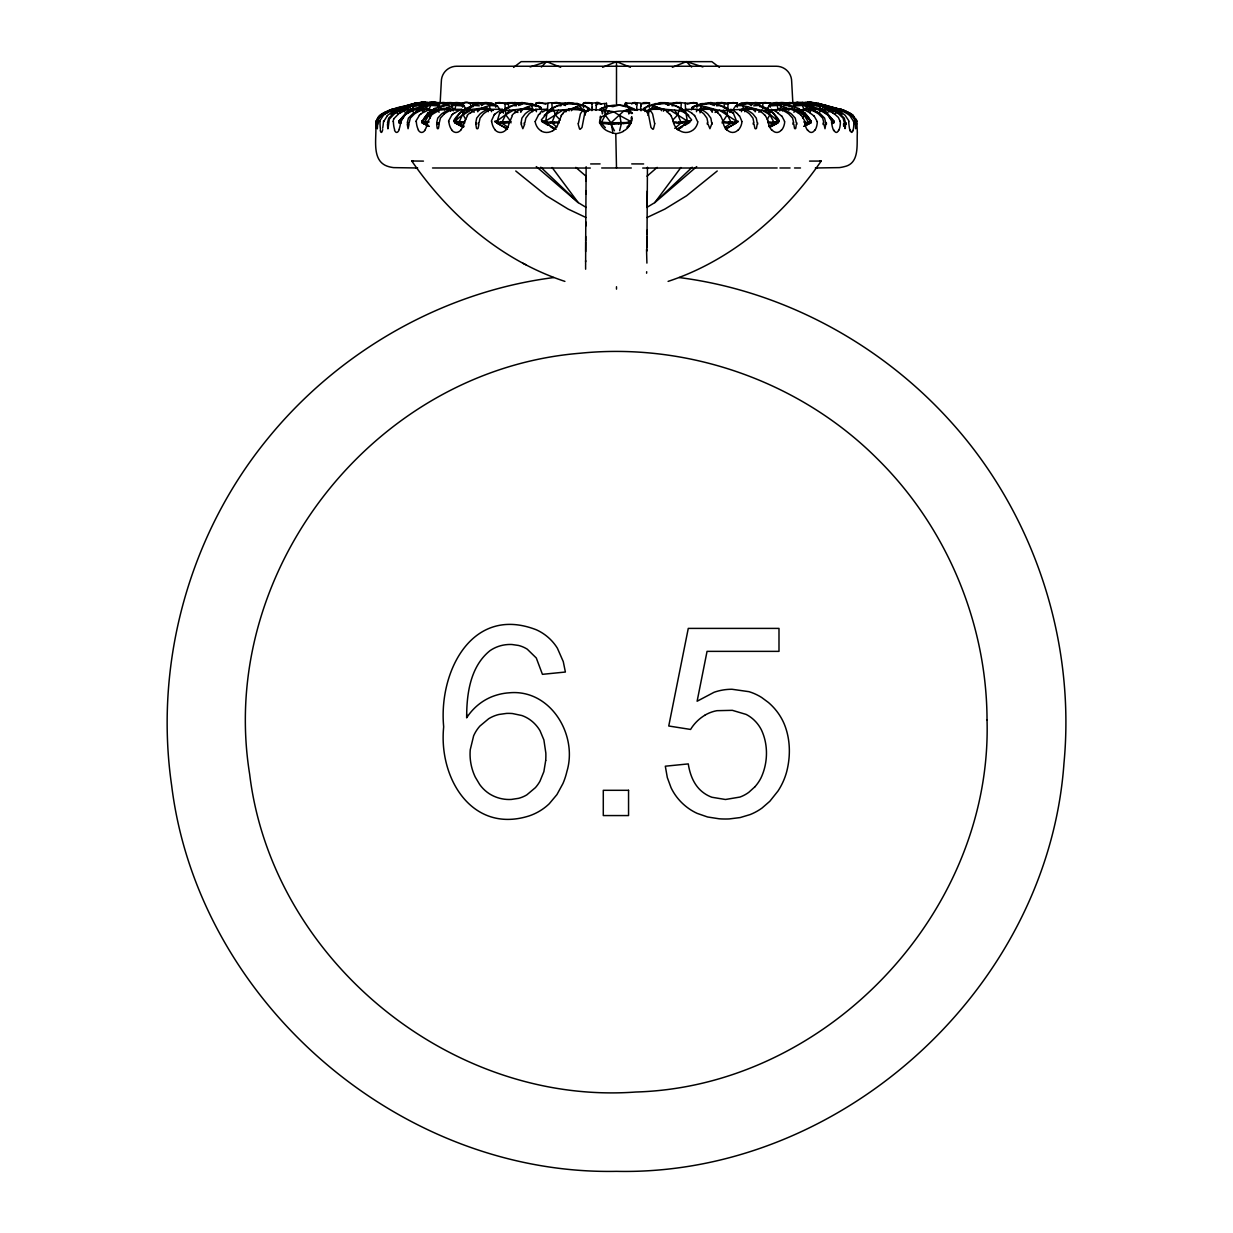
<?xml version="1.0" encoding="UTF-8"?>
<svg xmlns="http://www.w3.org/2000/svg" width="1233" height="1233" viewBox="0 0 1233 1233"><rect width="100%" height="100%" fill="white"/><g stroke="black" fill="none" stroke-linecap="round" stroke-linejoin="round"><path stroke-width="1.5" d="M585.69 241.899L585.644 261.766M585.66 251.594L585.721 236.443M585.598 264.155L585.629 260.61M646.94 250.977L646.986 242.362L646.971 246.662M696.845 107.302L696.737 103.063M770.224 107.24L770.132 103.079M585.767 226.101L585.999 190.622M585.69 240.789L585.798 221.925M647.294 191.084L647.017 234.563M646.986 241.267L647.048 230.278M646.955 246.739L647.017 236.921M825.786 124.163L825 128.725L823.968 124.179M475.784 122.868L476.693 118.121L480.022 114.006A34.37 25.662 89.9 0 1 482.411 112.203L483.521 111.479A76.508 57.103 89.9 0 1 487.544 109.321L488.237 111.71M521.081 122.838L521.929 118.121L524.996 114.006A35.156 23.889 -89.4 0 1 527.308 112.126L528.217 111.479A77.201 52.464 -89.3 0 1 531.916 109.321L532.533 111.71M586.045 180.927L586.153 166.732M585.968 194.043L586.076 177.845M647.186 206.466L647.448 167.21M646.909 263.107L646.539 249.467M737.242 107.225L737.18 103.079M640.929 106.346L640.944 105.067M387.455 124.132L387.809 128.648M604.848 103.618L604.725 107.872M604.848 103.464C593.15 105.437 594.691 99.796 601.334 103.973M654.615 123.439L652.627 114.006A35.803 11.945 89.3 0 0 651.471 112.141L651.055 111.571A79.004 26.371 89.4 0 0 649.159 109.321L663.616 109.305M857.367 132.285C856.473 143.644 860.172 163.45 844.281 166.655A34.432 34.432 0 0 1 839.334 167.611L815.676 167.981M592.071 107.194L591.963 103.171L595.847 102.771M629.277 111.818L629.246 112.958M724.326 106.762L724.048 103.048A63.16 47.162 -89.7 0 0 722.122 102.724L716.99 102.616L713.414 104.004M759.913 106.762L759.59 103.048A63.222 53.913 -89.9 0 0 757.401 102.724L749.402 103.079M436.667 122.868L437.73 118.121L441.506 114.006A34.324 29.284 -89.8 0 1 444.265 112.188L445.514 111.479A76.014 64.84 -89.8 0 1 450.091 109.321L450.739 111.309M789.182 106.762C787.193 100.289 798.753 102 794.622 108.011M796.318 124.194L795.794 128.155A1.68 0.879 88.9 0 1 794.468 128.186L793.805 124.194M583.625 107.687L583.363 103.757M377.19 124.132L377.252 128.617M629.308 109.999L644.936 109.321A78.665 26.309 89.5 0 1 646.77 111.463L646.955 111.741A37.56 12.561 89.5 0 1 648.404 113.975L650.993 127.477L652.796 129.295A1.603 1.341 89.1 0 0 653.475 128.91L654.569 124.579A31.688 29.808 81.7 0 0 654.754 123.454M407.26 122.853L408.416 118.121L412.5 114.006A33.907 31.349 -89.9 0 1 415.398 112.218M427.789 116.195L427.882 113.236C437.376 105.714 451.016 101.923 462.899 104.466L454.068 103.464L451.74 105.976M387.486 122.838L388.703 118.121L393.003 114.006A33.584 32.644 -89.7 0 1 395.978 112.265L397.535 111.479A75.275 73.194 -89.6 0 1 402.713 109.336L399.292 109.321A74.674 73.225 54.1 0 0 394.082 111.463L391.323 112.897A25.446 24.953 58.8 0 0 387.27 115.625M769.454 127.353L777.9 122.915L778.532 121.42M757.185 124.194L756.507 128.17A1.665 1.094 88.8 0 1 755.983 128.725M377.236 122.838L378.5 118.121L382.893 114.006A33.507 33.399 -89.1 0 1 385.944 112.265L387.763 111.587M377.622 124.132L377.36 128.617M711.672 124.148L709.931 128.694L708.019 124.132M814.72 110.246L811.992 108.242L804.348 109.598L802.19 105.437L793.358 105.961L797.566 103.464L811.992 108.242L824.461 110.215L834.248 121.944L833.046 121.928L824.461 110.215L800.803 103.464L794.067 104.127M417.324 167.981L393.666 167.626A34.432 34.432 0 0 1 388.719 166.655C371.888 162.001 376.188 141.363 375.88 127.677M375.865 128.124L375.911 126.968M649.406 106.547L649.067 102.986M375.911 127.215L375.973 125.828M375.957 126.136L376.034 124.579M377.668 122.838L378.947 118.121L383.34 114.006A33.445 33.322 89.1 0 1 386.376 112.28A33.43 33.306 -76.5 0 0 383.34 113.991M646.693 271.707L646.616 273.217M375.988 125.519L376.204 121.528A5.286 4.608 -65.5 0 1 376.25 120.849L379.579 115.702A19.096 19.05 27.2 0 1 381.829 114.006L392.156 109.321M376.05 124.256L376.204 121.528A5.302 4.547 -66.5 0 1 376.327 120.865M641.006 103.757L649.776 103.171M641.006 103.726L641.006 103.695A22.641 7.953 89.1 0 0 640.852 105.021M409.125 122.853L410.327 118.121L414.411 114.006A33.969 31.411 89.7 0 1 417.34 112.218L418.742 111.479A75.598 69.911 89.8 0 1 423.674 109.336L430.533 110.091M479.036 122.868L480.038 118.121L483.351 114.006A34.555 25.816 89.7 0 1 485.771 112.172L486.85 111.479A76.523 57.15 89.7 0 1 490.873 109.321L502.309 109.305L502.478 110.091M439.256 122.868L440.397 118.121L444.173 114.006M637.091 110.446A9.895 3.529 88.7 0 1 636.721 106.762C638.725 102.848 634.086 100.875 631.666 103.973M636.814 103.356L626.749 103.171L626.796 106.67M667.916 105.129L668.086 103.171L681.294 103.171L679.106 102.74A41.799 28.112 89.6 0 0 676.223 102.462L671.214 103.988M714.246 105.576L714.369 103.957M810.312 106.454L809.973 103.048A55.362 54.052 75.5 0 0 805.18 102.586L798.922 102.909M409.048 124.163L408.077 128.725L407.229 124.163M524.857 122.822L525.828 118.121L528.865 114.006A34.493 23.458 -89.6 0 1 531.038 112.218L532.101 111.479A77.325 52.587 -89.5 0 1 535.8 109.321L547.575 109.305L548.577 112.835M751.514 105.653L751.776 103.171L760.268 103.171M438.362 108.026L438.748 103.048A55.577 52.171 -86.7 0 1 443.248 102.478L450.646 103.295M439.179 124.194L438.501 128.155A1.68 0.879 -88.9 0 1 437.176 128.186L436.667 124.194M470.374 108.042C473.919 101.029 459.061 100.043 462.791 107.225M478.943 124.209L478.142 128.17A1.68 1.094 -88.8 0 1 476.477 128.186L475.799 124.209M781.152 105.622L780.736 103.048A55.624 50.63 -86.7 0 0 776.389 102.524L768.621 103.557M440.119 103.772L441.322 81.563A15.32 15.32 0 0 1 456.642 66.243L776.358 66.243A15.32 15.32 0 0 1 791.678 81.563L792.881 103.772M524.749 124.117L522.838 128.694L521.097 124.148M787.332 105.499L787.024 103.063A52.572 48.642 -89.8 0 0 781.614 102.478L775.881 103.079M855.764 128.509L855.81 124.148M807.168 105.499L807.523 103.171L810.744 103.171M805.981 105.499L805.565 103.048A60.34 58.645 -89.7 0 0 802.267 102.647L796.441 102.601M649.159 109.321L648.666 112.85A10.188 3.714 88.5 0 1 647.895 115.409M714.4 103.757L724.65 103.171M816.015 105.499L816.184 104.204M816.462 105.499L816.123 103.063A60.355 60.14 89.2 0 0 812.655 102.647L803.731 103.063L806.259 102.601A24.706 24.675 -71.9 0 1 811.699 102.555L815.028 102.786L813.919 102.832M736.286 105.668C751.02 99.688 770.44 106.485 778.855 119.909L778.223 121.389L765.2 110.215M817.433 105.576L817.664 103.957M624.931 104.759L625.578 102.601L626.657 103.048M405.472 106.839L405.148 109.598C410.312 104.451 418.264 102.247 425.354 104.219L418.943 103.464M681.279 103.356L681.032 106.778A9.787 6.889 89.4 0 0 681.572 110.554M697.2 103.171L685.178 103.171L685.795 111.664M802.067 104.836L802.329 103.171L806.336 103.171M727.871 109.305L727.979 103.171L737.642 103.171M814.35 104.82L814.474 104.004M676.27 122.19L673.896 121.928L673.773 122.807L691.004 120.664L676.825 129.326M676.177 122.853L678.443 123.069L678.582 122.19M678.443 123.069L682.62 123.069L682.758 122.19M682.62 123.069L684.623 122.19M684.515 122.853L686.319 121.928M677.919 129.126L687.629 122.899L685.98 113.22C675.823 101.568 656.233 100.335 643.534 108.504M688.97 122.283L689.108 121.404M770.656 103.171L762.934 103.171L762.626 108.042M576.952 104.481L577.121 103.48L585.043 105.976L589.466 108.504M600.348 116.195L600.132 120.695M505.129 109.305L505.037 103.279L495.342 103.171L495.743 107.225M816.184 104.204L816.369 103.171L814.751 102.94M814.504 103.757L816.369 103.171M817.695 103.757L815.028 102.786M467.8 110.215L454.777 121.389L454.145 119.909C462.56 106.485 481.98 99.688 496.714 105.668M814.581 103.402L813.826 103.048A55.839 55.408 -80.5 0 0 809.141 102.509L810.096 102.493L809.249 102.478A55.793 55.331 -65.2 0 1 813.826 103.079M722.014 122.915L727.331 114.715L727.439 108.242C716.465 103.51 703.026 100.721 692.206 107.333M738.197 121.173L734.067 122.206L724.572 121.928L724.403 122.807L730.553 123.439L738.074 121.836M728.688 123.069L728.857 122.19M732.356 123.069L732.525 122.19M735.284 122.807L735.454 121.928M725.482 129.126L736.378 122.915L736.671 121.389L733.358 113.22L727.439 108.242L728.117 109.598M737.365 122.298L737.534 121.42M816.801 103.325L817.803 103.248M631.774 116.596L630.803 122.992L627.643 127.554M770.317 122.206L768.375 121.928L768.174 122.822L778.223 121.389L773.553 113.22L766.957 108.242L766.202 109.598M770.178 122.868L771.95 123.084L772.151 122.206M768.822 126.275L775.187 122.206M774.987 123.084L776.374 122.206M776.235 122.868L777.391 121.928M769.685 127.199L777.9 122.915L778.223 121.389M778.501 122.298L778.331 119.724M778.794 121.851L779.009 120.664M707.912 122.838L706.956 118.121L703.951 114.006A34.509 23.211 89.6 0 0 701.793 112.218L700.76 111.479A77.263 51.986 89.6 0 0 697.107 109.305L685.332 109.305L684.361 112.804M510.061 121.019L512.342 115.732M716.388 111.556A73.872 50.199 -82.5 0 0 712.674 109.29L700.991 109.305L699.974 112.85M753.949 122.868L752.947 118.121L749.649 114.006A34.555 25.801 -89.7 0 0 747.229 112.172L746.15 111.479A76.523 57.15 -89.7 0 0 742.127 109.321L730.583 109.999M697.107 109.305L696.475 111.71M384.095 120.926L387.332 115.717M555.081 129.126L545.371 122.899L547.02 113.22C554.018 104.111 566.502 103.14 577.121 103.48L585.783 112.866L581.991 109.598L576.088 106.839C566.132 112.604 552.862 106.778 544.231 115.44M830.518 109.598L831.15 106.839M667.176 111.509A75.059 48.549 -73.2 0 0 663.955 109.352L663.971 109.305M810.574 120.68L810.035 122.206L805.257 122.884L810.713 122.93L809.649 121.435M806.706 123.084L806.921 122.206M809.018 123.084L809.233 122.206M810.435 122.822L810.929 121.188M803.978 126.336L810.713 122.93L811.067 121.404C803.685 107.009 785.005 101.753 770.101 104.466L778.932 103.464L781.26 105.976M712.674 109.305L711.934 111.879M464.81 120.911L467.477 115.702M730.522 110.261L729.89 112.48M619.613 130.698L621.278 124.132L619.875 115.594L613.356 111.648L604.586 110.446L601.596 111.247M760.237 111.448A75.614 60.787 -77.1 0 0 756.045 109.305L745.456 109.305L744.763 111.71M742.127 109.305L741.418 111.71M833.046 121.928L831.828 123.084L832.645 123.454L832.568 120.68M833.4 123.084L834.263 121.404L832.645 123.454M663.786 110.091L663.477 111.201M802.914 118.06L803.808 114.731L801.096 110.215L786.407 108.242L774.139 103.464L768.791 105.976L767.404 109.182M793.713 122.868L792.588 118.121L788.812 114.006A34.324 29.268 -89.9 0 0 786.068 112.188L784.82 111.479A60.201 51.339 -89.9 0 0 783.402 110.754L780.242 109.321L771.072 109.999M559.428 120.48L561.262 115.979M798.337 112.958L795.778 111.479A75.259 66.69 -74.5 0 0 791.124 109.321L782.909 109.305L782.4 110.908M780.242 109.321L779.749 110.908M770.979 110.323L770.193 112.557M802.483 109.999L809.341 109.321A75.598 69.957 -89.8 0 1 814.273 111.479L815.676 112.218A33.954 31.426 -89.8 0 1 818.604 113.991L822.673 118.121L823.891 122.853M826.403 114.052A29.438 27.773 -77.9 0 0 824.862 113.051L822.072 111.479A74.889 70.975 -68.2 0 0 817.063 109.336L811.252 109.321L810.389 111.71M809.341 109.321L808.632 111.309M844.343 122.838L843.095 118.121L838.81 114.006A33.599 32.675 -89.7 0 0 835.82 112.249L834.263 111.479A75.29 73.179 -89.7 0 0 829.1 109.336L824.877 109.321L824.26 111.093M829.1 109.321L828.53 110.908M832.707 111.849C835.82 108.365 828.977 108.088 829.377 111.71M845.268 128.463L845.53 124.132M802.39 110.307L801.697 112.157M755.752 110.307L755.212 111.818M839.288 110.508L839.719 109.321L837.608 109.999M839.75 110.508L841.214 109.321A74.458 73.918 0.9 0 1 846.532 111.463L849.876 113.189A28.467 28.328 -7.1 0 1 851.171 114.022A19.651 19.605 -71.5 0 1 852.989 115.332L856.719 120.849A5.286 4.608 65.5 0 1 856.827 121.528L857.32 131.839M839.719 109.321L839.704 109.367A75.151 74.889 -89.2 0 1 845.16 111.54L846.609 112.033M833.647 109.521L833.678 109.413A74.689 73.209 -53.1 0 1 838.902 111.479L841.785 112.974A29.546 28.945 -69.5 0 1 843.449 114.006A19.666 19.173 -84.6 0 1 845.206 115.378L848.905 120.926A5.24 4.069 71.6 0 1 848.951 121.528M840.12 109.475L840.151 109.367A75.151 74.874 89.3 0 1 845.453 111.479A75.151 74.905 89 0 0 840.166 109.336M841.153 109.521L841.183 109.413A74.458 73.872 2 0 1 846.516 111.494M438.933 104.127L432.197 103.464L408.539 110.215L398.737 121.404L401.172 123.084L399.138 122.884L399.862 121.851M377.483 120.341L377.899 119.2M547.267 111.664L547.914 103.325L535.785 103.171L536.139 106.531M837.5 110.307L836.883 111.818M835.681 113.236L836.853 110.215L838.563 110.215L842.154 113.606M840.875 110.276L840.243 111.787M507.518 129.126L496.622 122.915L499.642 113.22C510.123 103.202 527.94 100.12 540.794 107.333M504.883 109.598L505.561 108.242L505.669 114.715L502.17 121.913L502.447 123.439L508.304 127.538M828.021 112.095L826.942 113.898M392.88 113.236L394.437 110.215L410.558 105.437L414.041 105.653M767.203 119.724L769.808 114.731L768.359 110.215C756.954 111.926 746.844 103.819 735.623 105.976L732.972 109.829M463.546 127.353L455.1 122.915L454.777 121.389L459.447 113.22L466.043 108.242L466.798 109.598M393.836 118.722L398.475 114.006M817.063 105.961L818.62 103.464L843.449 110.215L846.27 112.48M388.041 128.617L389.304 119.2L394.175 114.006A33.584 32.675 89.7 0 1 397.165 112.265L398.721 111.479A75.29 73.225 89.8 0 1 403.885 109.336M823.382 106.839L821.579 109.598L818.311 105.437L812.347 103.464L807.646 104.219L814.057 103.464L832.599 108.242L838.563 110.215L840.12 113.236M399.954 121.928L408.539 110.215L421.008 108.242L435.434 103.464L439.642 105.961L430.81 105.437L428.683 109.598L421.008 108.242L418.28 110.246M635.843 104.081L637.107 102.801M429.022 126.336L422.287 122.93L422.426 120.68M571.341 110.723L573.114 108.242L587.155 111.001M820.007 160.675L821.178 161.061C783.849 215.297 731.215 260.579 668.101 281.386M429.223 121.944L421.933 121.404L427.882 113.236L434.987 108.242M423.967 118.568L427.882 113.236M558.41 110.199L555.097 114.715L552.214 121.897L552.446 123.423L556.807 127.122M680.909 167.503L654.8 202.597L646.816 207.452M378.5 118.121L379.24 117.135M377.683 117.767L378.022 117.32A16.692 16.615 -77.8 0 1 381.845 114.052A28.467 28.328 7.3 0 1 383.155 113.22L384.496 112.45M400.201 111.232L404.532 108.242L411.421 109.598L414.689 105.437L420.653 103.464L423.69 105.961L414.689 105.437L394.437 110.215L390.846 113.606M819.606 112.234L821.209 110.215L828.283 114.731L834.263 121.404M562.217 114.607L563.003 113.698M493.955 115.332L491.458 120.865A5.379 4.917 59.5 0 0 491.458 121.528M547.02 113.22L541.349 119.894L541.996 120.664L548.377 122.19L559.104 121.928L559.243 122.807L545.371 122.899L541.595 121.42M599.562 122.082L610.998 122.807L623.836 110.939L629.878 108.704L635.581 109.814C624.946 103.541 611.26 103.757 600.224 108.905M509.661 110.215L505.669 114.715L496.329 121.389L494.803 121.173M608.979 111.047L605.249 115.208L601.596 122.082L601.627 123.624L605.341 127.677M399.122 122.93L398.737 121.404L404.717 114.731L413.163 108.242M626.95 127.276L630.803 122.992L611.029 124.348L599.577 122.976M520.542 111.972L523.948 108.242L531.146 105.452L538.112 105.976L541.148 107.656M691.328 109.829L694.888 105.976C705.862 104.25 715.818 112.342 727.146 110.215L733.358 113.22M431.211 115.702L428.267 120.926A5.24 3.036 -75.9 0 0 428.113 121.543M754.92 786.777L748.785 792.341A36.019 36.019 0 0 1 739.97 797.057L725.466 799.493L711.903 797.258A32.983 32.983 0 0 1 702.086 791.648C693.778 784.851 689.848 774.232 688.276 763.905L665.311 766.202L667.315 777.561L671.06 787.733A53.281 53.281 0 0 0 679.922 800.803A55.947 55.947 0 0 0 683.745 804.563A53.635 53.635 0 0 0 697.169 813.379L707.572 816.986L719.163 818.789A84.245 84.245 0 0 0 729.242 818.928L740.139 817.571L750.126 814.581A55.362 55.362 0 0 0 761.994 808.077L769.824 801.28L777.992 791.031A67.445 67.445 0 0 0 786.5 772.397C790.754 756.461 790.492 738.937 784.08 723.617A56.857 56.857 0 0 0 776.62 711.056L774.74 708.775A62.59 62.59 0 0 0 768.452 702.517L761.609 697.446A52.248 52.248 0 0 0 749.017 691.682L731.97 689.262A54.761 54.761 0 0 0 714.123 692.252L697.123 701.223L707.048 651.363L778.994 651.363L778.994 628.398L688.276 628.398L668.748 726.006L690.572 729.443A41.891 41.891 0 0 1 704.659 715.356M541.395 67.044L546.573 61.65L560.645 67.276M672.771 120.048L677.903 114.715L678.936 110.215L680.878 108.242L685.394 111.91M807.091 106.839L804.332 109.598L800.864 110.4M451.694 115.332L448.612 120.942A5.194 5.055 32.5 0 0 448.612 121.528M404.486 115.702L401.341 120.911A5.256 3.684 -73.8 0 0 401.203 121.528M538.482 115.023L535.23 121.389M737.349 105.514L741.095 103.094L747.013 102.539A55.208 46.222 -87 0 1 751.082 103.125L751.776 103.171M692.237 167.195L654.8 202.597L696.722 166.609M547.606 111.91L552.122 108.242L554.064 110.215L555.097 114.715L560.229 120.048M404.748 107.518L406.998 105.437L414.38 103.464L419.883 104.219L414.38 103.464L415.937 105.961M419.42 115.332L416.06 120.911A5.256 5.148 -6.6 0 0 416.045 121.528M421.933 121.404L434.293 110.215M478.558 110.739L481.286 108.242L489.578 105.452L497.377 105.976L500.028 109.829M717.236 171.002L686.55 195.8L664.88 209.071L647.063 217.501M643.117 110.261L647.957 105.976L653.937 105.452C664.525 112.773 679.152 106.485 688.769 115.44M640.929 104.081L643.595 102.663L647.202 102.616M687.043 104.235L693.3 102.524A54.36 35.649 88.1 0 1 696.66 103.233M647.032 176.18L657.204 167.38M383.417 115.332L379.733 120.896A5.271 4.886 -57.7 0 0 379.702 121.528M674.744 128.355L680.554 123.423L680.786 121.897L677.903 114.715L674.59 110.199M515.194 112.727L515.409 112.557A41.598 28.143 82.9 0 1 515.949 112.141L516.658 111.617M793.852 112.218L796.302 110.215L803.808 114.731L811.098 121.42M467.939 108.674L470.189 106.839M386.73 112.48C393.419 107.949 402.544 105.961 410.574 105.653M391.061 113.606L395.284 110.215M444.096 110.246L446.593 108.242L458.861 103.464L464.209 105.976L465.596 109.182M599.87 110.23L602.644 108.011L604.586 110.446L605.249 115.208L610.998 122.807L612.739 131.669M554.095 129.85L553.925 129.974A15.644 12.607 -86.1 0 1 552.769 130.744M539.653 114.006L540.532 113.328M381.475 115.378L382.415 114.638M389.705 110.215L386.808 112.48L389.628 110.215L414.55 103.464M513.591 67.399L521.143 61.65L711.857 61.65L719.409 67.399M455.393 119.277L456.302 118.599M781.814 106.839L778.131 109.598L774.663 110.4M703.781 104.158L710.732 102.555M470.482 112.989L472.794 111.479A75.583 60.679 77.2 0 1 476.971 109.336L487.544 109.305M725.651 104.188L733.296 102.539M724.696 127.538L730.553 123.439L730.83 121.913L727.331 114.715L723.339 110.215M833.878 122.93L833.138 121.851M685.147 123.5L688.23 121.343M390.953 113.837L396.147 110.215L397.319 113.236M482.211 105.144L484.661 103.48L493.616 104.466L487.806 103.48M656.588 104.158L660.225 102.647L665.173 102.678A62.451 46.145 -80.1 0 1 667.485 103.063L668.086 103.171M398.737 121.404L400.432 120.68M545.125 121.389L562.757 110.215L566.163 111.71M393.712 110.246L396.702 108.242L401.033 109.259M418.311 108.566L422.981 105.437L427.913 105.761M397.38 110.246L400.401 108.242L403.545 109.151M454.792 112.943L457.258 111.479A75.429 60.263 -76.9 0 1 461.759 109.367L452.742 109.305L449.613 110.739A60.355 51.493 89.9 0 0 448.18 111.479L446.916 112.188A34.308 29.284 89.9 0 0 444.173 113.991M506.316 108.674L509.152 106.839M404.717 114.731L411.791 110.215L413.394 112.234M757.232 104.204L758.927 103.31M542.412 112.08L543.399 111.479M758.788 112.218L762.04 110.215L769.808 114.731L773.831 121.913L773.492 123.439L771.95 123.084M716.758 104.004L721.305 102.509L727.979 103.171M747.568 106.839L739.615 110.4M677.487 129.773L682.126 126.984M685.224 125.134L689.864 122.344M440.011 107.934L444.173 105.452L449.845 105.838M408.154 112.989L410.943 111.479A74.905 70.928 69.1 0 1 415.937 109.336L421.748 109.321L422.611 111.71M725.821 128.849L729.011 126.984M400.093 112.989L403.006 111.479A74.766 70.62 -68.9 0 1 408.138 109.367M386.885 113.004L389.89 111.479A74.596 73.009 -54.1 0 1 395.161 109.352L393.281 109.321A75.151 74.843 -76.6 0 0 387.994 111.479L387.316 111.587M787.425 104.204L796.919 102.539A55.562 53.558 -78.4 0 1 800.988 102.971M469.819 107.934L474.335 105.452L479.313 105.838M691.852 107.656L694.888 105.976M726.345 128.417L736.378 122.915M804.687 125.196L807.892 123.439L808.262 121.928L803.808 114.731L798.707 110.215M555.097 106.839L550.072 109.598L558.087 105.452L561.015 105.807M750.096 104.004L755.259 102.509L762.934 103.171M799.292 104.188L809.264 102.478M415.398 112.218L416.831 111.479A75.567 69.865 -89.9 0 1 421.748 109.336M506.47 108.766L512.758 105.452L516.473 105.807M705.461 106.839L696.398 110.538M384.588 112.403L386.484 111.479A74.458 73.918 -0.7 0 1 391.77 109.321L393.712 110.508L393.389 109.614M519.972 105.144L523.239 103.48L530.313 104.281L527.03 103.48M715.078 112.465L719.533 110.215L736.671 121.389M386.376 112.265L387.532 111.694M386.176 112.141L385.944 112.249A33.522 33.383 -75.1 0 0 382.893 113.991M804.07 126.228L810.713 122.93M600.625 117.489C610.181 111.802 621.802 108.504 632.452 113.359L626.857 109.814M676.023 103.372L679.953 102.478L685.178 103.171M499.642 113.22L505.854 110.215C516.257 110.723 526.429 106.315 536.602 110.538M781.09 103.849L789.752 102.539M547.575 109.305L544.339 110.955A59.847 39.502 -70.1 0 0 543.399 111.402M576.088 106.839L579.063 105.452L585.043 105.976L589.883 110.261M656.912 106.839L645.845 111.001M454.468 121.42L455.1 122.915L463.315 127.199M666.837 111.71L670.243 110.215L687.875 121.389M563.974 105.36L568.444 103.48L575.256 104.281M602.598 67.276L616.5 61.65L630.402 67.276M637.153 102.771L640.975 103.14M672.355 67.276L686.427 61.65L702.887 66.936M735.623 105.976L742.035 103.48L743.422 105.452L742.99 109.598L751.714 108.242L754.442 110.739M423.351 121.435L422.287 122.93L428.313 125.196M600.209 108.905L605.665 106.901M697.662 105.684L702.163 103.48L700.128 109.598L709.052 108.242L712.458 111.972M454.669 119.724L454.499 122.298M530.113 66.936L546.573 61.65M427.574 122.206L425.108 123.439L424.738 121.928L431.904 110.215L446.593 108.242L458.337 110.4M610.998 122.807L626.194 122.56L630.757 121.466L619.875 115.594M829.455 109.151L832.599 108.242L835.62 110.246M583.348 103.711L584.473 102.878M777.823 103.079L789.582 103.171M657.436 104.158L660.225 103.48M496.329 121.389L498.933 122.206L510.693 121.389L510.986 122.915M831.967 109.259L836.298 108.242L839.303 110.246M454.777 121.389L464.625 121.928L464.826 122.822L455.1 122.915M547.899 103.248L548.438 103.048A63.191 42.939 -89.3 0 1 550.211 102.724L556.854 103.218M551.505 110.554A9.787 6.966 -89.3 0 0 552.122 106.778L551.845 103.156L553.848 102.755A42.862 29.145 -89.5 0 1 556.9 102.462L561.986 103.973M508.674 106.762L508.381 103.356L519.031 103.048M760.16 102.909L765.755 102.539M804.163 103.063L807.954 102.509L806.69 102.601M505.037 103.218L505.622 103.048A63.284 47.239 89.9 0 1 507.534 102.724L512.635 102.616L516.242 104.004M508.381 103.325L515.07 102.509L519.586 104.004M551.798 103.325L565.747 103.048A59.585 44.619 76.6 0 1 568.829 102.693M705.97 103.48L702.594 104.142L709.761 103.48L713.028 105.144M821.579 109.598L828.468 108.242L836.853 110.215L842.047 113.837M802.683 102.909L805.534 102.524M508.428 121.928L508.597 122.807L502.447 123.439L494.926 121.836M473.102 106.762L472.763 103.356L481.903 103.048A55.177 46.237 82.8 0 1 485.987 102.539L491.905 103.094L495.666 105.514M470.081 103.248L470.744 103.048A63.191 53.913 -89.8 0 1 472.963 102.724L478.836 102.616L482.92 104.004M472.763 103.325L483.598 103.079M462.375 103.248L464.409 103.557M445.668 105.499L445.36 103.356L452.28 103.048A55.577 50.645 82 0 1 456.642 102.539L463.161 103.079M745.194 103.48L739.384 104.466L748.339 103.48L750.789 105.144M437.992 103.171L444.157 103.048A60.201 55.67 -89.9 0 1 447.317 102.632L455.177 103.079M445.36 103.325L446.069 103.048A56.949 52.665 89.7 0 1 450.122 102.555L457.104 103.079M412.993 160.675L411.637 160.999L423.443 161.107M427.019 105.499L426.71 103.356L431.442 103.048A55.562 53.558 78.3 0 1 436.081 102.555L445.545 104.188M422.688 106.454L423.042 103.048A55.408 54.237 -84.3 0 1 427.805 102.478L434.093 102.909M422.272 103.248L427.481 102.878A44.141 42.893 -83.7 0 1 433.492 102.462L437.222 102.909M426.695 103.325L428.668 102.878A44.111 42.893 83.7 0 1 434.694 102.462L439.025 103.063M415.305 103.757L417.972 102.786M416.23 103.171L418.264 102.94A44.111 43.895 -60.9 0 1 424.399 102.493L425.678 102.555M415.213 103.325L417.386 102.986M416.538 105.499L416.184 103.171L419.174 103.048A55.839 55.408 80.5 0 1 423.859 102.509L431.057 103.079M770.101 104.466L776.528 103.464M585.721 102.647L589.497 102.647L592.256 104.034M417.216 103.079L418.681 102.878A43.109 42.939 -76.7 0 1 425.462 102.462L426.048 102.478M553.879 277.533C442 291.82 337.472 352.206 266.806 439.78C189.065 535.353 153.971 663.508 171.634 785.421C198.066 1000.996 399.369 1175.619 616.5 1171.35C841.707 1176.19 1048.22 987.741 1063.987 763.042C1075.654 639.696 1033.516 512.758 950.211 421.054C880.285 343.668 782.816 290.772 679.106 277.533M799.184 103.464L794.037 104.219L800.803 103.464M807.862 104.219L814.057 103.464M813.117 104.219L818.542 103.464M671.985 105.807L674.913 105.452L682.928 109.598L677.903 106.839M657.744 104.281L664.556 103.48L669.026 105.36M417.972 102.786L421.301 102.509A24.691 24.66 72 0 1 426.803 102.771L431.072 103.695M821.178 161.061L809.557 161.107M716.527 105.807L720.242 105.452L726.53 108.766M568.814 102.586L576.813 104.127M801.003 102.586L803.13 102.478M753.687 105.838L758.665 105.452L763.181 107.934M783.155 105.838L788.827 105.452L792.989 107.934M805.087 105.761L810.035 105.437L814.689 108.566M768.791 105.976L777.222 105.452L778.115 109.598L786.407 108.242L788.904 110.246M818.959 105.653L822.442 105.437L827.852 109.598L827.528 106.839M822.426 105.653L826.002 105.437L828.252 107.518M427.897 102.524L427.974 102.524A55.362 54.052 -75.5 0 0 423.643 103.048M797.689 102.509L807.523 103.171M843.295 110.215L846.223 112.48L843.295 110.215L818.45 103.464M590.638 163.943L600.086 163.912M429.161 102.478L431.997 102.586M815.352 167.996L817.125 167.981M583.286 103.233L591.963 103.171M781.938 103.171L787.656 103.171M450.091 109.305L441.861 109.321L442.108 110.091M531.916 109.305L520.357 109.305L521.097 111.895M583.933 110.091L568.767 109.305A75.244 49.536 72.9 0 0 565.515 111.463M578.246 123.454A31.688 29.808 -81.7 0 0 578.277 124.595L579.525 128.91A1.603 1.341 -89.1 0 0 580.204 129.295L582.007 127.477L584.612 114.006A37.576 12.561 -89.5 0 1 586.045 111.741L586.153 111.571A78.665 26.309 -89.5 0 1 588.064 109.321L602.243 110.091M432.521 167.981L590.299 168.042M601.689 167.981L631.311 167.981M642.701 168.042L777.144 167.981M779.934 167.981L790.076 167.981M794.53 167.981L800.479 167.981M415.875 167.981L417.648 167.996M813.194 103.464L809.31 105.961L818.311 105.437L828.468 108.242L832.799 111.232M631.712 163.897L643.626 163.943M414.38 103.464L419.867 104.219M807.677 102.493L808.478 102.509M809.665 102.493L811.699 102.509A24.737 24.706 -72 0 0 805.858 102.832A60.34 58.691 89.6 0 0 803.438 102.647L801.774 102.524M799.755 102.493L800.587 102.524M805.195 102.539L805.195 102.539A55.408 54.221 84.3 0 1 809.372 102.909M435.927 102.555L435.311 102.509A42.939 41.737 89.7 0 0 428.668 102.909M464.209 105.976L455.778 105.452L454.885 109.598L451.186 106.839M686.18 122.807L687.629 122.899M811.36 102.57L813.503 102.724M426.741 102.601L424.815 102.493A44.249 44.095 72.3 0 0 418.665 102.909M435.357 102.601L434.108 102.509A42.97 41.783 -89.6 0 0 427.481 102.909L425.031 102.509A42.985 42.847 -89 0 0 418.218 102.909M802.251 102.647L804.748 102.94M813.071 102.724L814.35 102.832M440.921 102.663L436.189 102.539A55.485 53.543 85.7 0 0 432.028 102.971M432.197 103.464L438.994 104.266L433.816 103.464M436.559 102.601L438.409 102.909M419.806 103.464L425.138 104.219M816.03 103.048L815.583 103.048A60.448 60.247 -89.3 0 0 812.223 102.647M428.914 102.663L430.317 102.909M456.472 103.464L462.899 104.466M426.957 102.678L431.196 103.988M802.329 103.171L801.65 103.063A55.5 53.543 -85.8 0 0 796.903 102.509L792.079 102.663A55.593 52.187 86.7 0 1 793.713 102.894M803.777 121.944L805.426 122.206M794.992 103.171L794.345 103.063A55.639 52.125 81.1 0 0 789.752 102.601M608.686 105.776L612.786 106.67L619.166 105.067L625.778 106.654M472.856 102.909L467.261 102.539A55.439 48.287 -87.4 0 0 463.038 102.956M714.462 103.171L714.046 103.079A56.333 39.317 -89.5 0 0 710.732 102.586M432.136 110.4L428.683 109.598L425.909 106.839M493.385 110.4L481.286 108.242L464.656 110.215L459.169 121.913L459.508 123.439L464.178 126.275M722.307 121.389L724.572 121.928M572.775 103.48L575.564 104.158M612.724 133.025L608.023 131.253A17.771 15.567 -81 0 1 599.454 121.959M428.591 103.279L427.882 103.063A14.426 14.38 39.3 0 0 426.788 102.817M623.559 105.668L626.133 106.593M564.899 281.386C501.785 260.579 449.151 215.297 411.822 161.061M535.338 105.684L530.837 103.48L532.872 109.598L527.554 106.839M497.377 105.976L490.965 103.48L489.578 105.452L490.01 109.598L485.432 106.839M474.104 103.295L475.799 104.188M585.937 217.501L568.12 209.071L546.45 195.8L515.764 171.002M835.45 111.479L837.007 112.249A33.568 32.628 89.6 0 1 839.997 113.991L844.281 118.121L845.499 122.838M845.468 111.694L846.624 112.265A33.461 33.337 -88.9 0 1 849.66 113.991L854.053 118.121L855.332 122.838M830.009 111.479L832.891 112.974M847.318 111.864L848.104 112.249M685.332 109.305L692.222 113.313M846.609 112.033L847.056 112.249A33.522 33.414 88.8 0 1 850.123 113.991L853.76 117.135M522.962 263.276L525.828 264.694M422.287 122.93L428.93 126.228M807.569 111.479L810.328 113.004M632.175 109.46L627.427 107.04L627.936 106.269L629.878 108.704M517.922 112.465L513.467 110.215L505.669 114.715L510.693 121.389M541.41 131.16L542.042 131.469A16.892 13.64 -86.6 0 0 552.769 130.713M817.602 112.218L816.184 111.479A75.567 69.911 89.9 0 0 811.252 109.321M775.742 111.479L778.208 112.927M496.622 122.915L506.655 128.417M503.989 126.984L507.179 128.849M760.222 111.479L762.549 113.004A29.669 23.412 -83 0 1 763.736 114.16A19.82 15.212 -88 0 1 765.092 115.532M545.371 122.899L556.175 129.326M543.136 122.344L547.776 125.134M550.874 126.984L553.971 128.849M586.184 207.452L578.2 202.597L536.278 166.609M595.893 102.801L597.157 104.081M474.212 112.218L470.96 110.215L463.192 114.731L465.797 119.724M723.848 106.839L726.684 108.674M734.514 111.479L737.072 113.328M819.837 108.242L828.283 114.731M834.541 114.006L838.363 117.443L839.889 120.834M544.77 121.343L547.853 123.5M798.013 108.242L805.118 113.236L809.033 118.568M507.318 104.188L499.812 102.539A55.516 43.124 -87.1 0 0 495.959 102.894M716.373 111.602L717.883 112.758M529.08 104.142L522.176 102.555A56.656 39.333 87.7 0 0 519.016 102.971M776.698 118.599L777.607 119.277M850.585 114.638L851.525 115.378M837.716 110.215L841.939 113.606M762.811 106.839L765.061 108.674M439.148 112.218L436.698 110.215L429.192 114.731L430.086 118.06M575.796 167.38L585.968 176.18M545.926 104.235L539.715 102.524A54.129 35.557 89.4 0 0 536.293 102.94M828.129 115.332L831.674 120.911A5.256 3.607 74.1 0 1 831.736 121.528M540.763 167.195L578.2 202.597L552.091 167.503M813.95 115.702L816.909 120.911A5.256 5.148 -0.4 0 1 816.924 121.528M801.388 115.332L804.702 120.926A5.24 2.928 76.1 0 1 804.764 121.528M686.427 61.65L691.605 67.044M781.676 115.717L784.388 120.926A5.209 5.04 -37.1 0 1 784.373 121.528M694.626 115.378L697.446 121.312M669.534 113.621L670.382 114.607M538.112 105.976L541.672 109.829M765.215 115.332L768.221 120.911A5.225 2.189 77.2 0 1 768.282 121.528M685.98 113.22L691.651 119.894M739.476 115.702L741.68 120.88A5.364 4.87 -60.8 0 1 741.634 121.528M853.76 117.135L855.101 119.2M720.426 115.347L722.985 121.004M661.659 110.723L659.886 108.242L651.009 109.598L647.217 112.866L655.879 103.48L656.048 104.481M406.058 113.898L404.979 112.095M409.618 106.839L411.421 109.598M671.091 115.625L673.357 121.528M611.029 124.348L614.481 130.806M606.266 102.894L606.528 103.649A12.053 1.48 -85.3 0 1 606.713 104.497M844.913 128.556L844.42 124.132M400.293 111.849L399.292 109.321M392.757 111.787L392.125 110.276M431.303 112.172L430.61 110.323M395.947 111.432L395.5 110.323M856.195 119.231L856.719 120.849A5.302 4.547 66.4 0 1 856.765 121.528M462.807 112.557L461.805 109.506M503.434 113.159L502.525 110.246M424.368 111.309L423.674 109.321M416.584 111.093L415.937 109.321M404.455 110.908C402.205 108.288 408.709 108.011 408.739 111.078M403.283 110.908L402.729 109.413M477.788 111.818L477.263 110.307M855.101 119.2L855.764 122.838M393.296 109.367L393.296 109.367A75.151 74.889 89.4 0 0 387.994 111.479M453.251 110.908L452.742 109.305M491.566 111.71L490.873 109.305M629.323 109.321L630.217 112.126M536.417 111.71L535.785 109.305M569.168 110.831L568.767 109.305M399.677 121.188L400.355 123.454M399.122 121.435L399.6 123.084M855.656 128.617L855.394 124.132M426.079 122.206L426.294 123.084M423.767 122.206L423.982 123.084M422.071 121.188L422.565 122.822M401.85 106.839L402.482 109.598M460.849 122.206L461.05 123.084M457.813 122.206L458.013 123.084M455.609 121.928L455.794 122.822M453.991 120.664L454.206 121.851M416.677 103.356L416.985 105.499M425.477 103.171L425.832 105.499M504.143 122.19L504.312 123.069M500.475 122.19L500.644 123.069M497.546 121.928L497.716 122.807M495.466 121.42L495.635 122.298M443.418 103.171L443.803 106.762M430.671 103.171L430.918 104.836M451.555 103.171L451.864 105.637M554.418 122.19L554.557 123.069M550.242 122.19L550.38 123.069M546.681 121.928L546.82 122.807M543.892 121.404L544.03 122.283M541.996 120.664L542.135 121.543M415.336 103.973L415.567 105.591M481.24 103.171L481.502 105.653M418.542 104.004L418.65 104.82M588.311 111.324L588.064 109.321M631.373 117.305L631.481 118.491M565.146 103.171L565.331 105.576M518.569 103.942L518.692 105.56M754.041 124.209L754.858 128.17A1.665 1.094 88.8 0 0 755.382 128.725M606.775 105.545L606.883 107.98M602.321 113.914L602.259 111.648M805.118 113.236L805.211 116.195M825.756 122.853L824.6 118.121L820.515 114.006A33.923 31.38 89.8 0 0 817.602 112.218M628.537 122.144L628.568 123.023M623.759 122.699L623.775 123.593M618.689 123.053L618.719 123.947M613.541 123.161L613.572 124.055M608.501 123.038L608.532 123.917M603.785 122.668L603.8 123.562M596.279 105.499L596.294 105.915A10.064 3.468 -89.5 0 1 595.878 110.4M796.318 122.868L795.254 118.121L791.478 114.006A34.324 29.253 89.8 0 0 788.719 112.188L787.471 111.479A76.014 64.794 89.8 0 0 782.909 109.321M585.629 269.21L585.598 264.648M578.385 123.439L580.373 114.006A35.803 11.945 -89.3 0 1 581.529 112.141L582.007 111.479A79.004 26.371 -89.4 0 1 583.841 109.321M757.201 122.868L756.291 118.121L752.978 114.006A34.37 25.646 -89.9 0 0 750.589 112.203L749.479 111.479A76.508 57.103 -89.9 0 0 745.456 109.321M711.688 122.838L710.855 118.121L707.819 114.006A35.048 23.566 89.4 0 0 705.553 112.141L704.629 111.479A77.155 51.878 89.4 0 0 700.991 109.305M616.5 61.65L616.5 103.772M616.5 167.996L615.776 133.549A31.657 26.571 88.9 0 1 612.724 133.041M616.5 286.734L616.5 289.138M389.875 111.448A74.596 73.055 -55.2 0 1 393.805 109.799M439.318 103.063A55.655 52.14 -81.1 0 1 440.998 102.832M839.18 109.86A74.581 73.009 54.1 0 1 843.11 111.494L846.131 113.02A25.323 24.876 57.5 0 1 849.953 115.763L853.251 120.896A5.271 4.932 55.6 0 1 853.328 121.528M853.421 115.686A19.096 19.05 -27 0 0 851.171 114.006A28.451 28.359 -19.7 0 0 849.891 113.174M805.488 102.971A14.442 14.38 -39.1 0 1 806.212 102.817M837.854 109.305A74.596 73.055 55.2 0 1 843.125 111.448M853.822 122.036A13.532 3.005 85.8 0 1 852.897 130.883M852.789 130.467A13.856 2.312 88 0 1 850.246 129.881M850.2 131.191A13.501 2.05 87.8 0 1 848.705 121.975M824.892 109.29A74.781 70.743 69.2 0 1 830.025 111.432M832.83 113.082A29.546 28.066 71.2 0 1 834.479 114.114M839.904 120.911A5.256 5.086 38.1 0 1 839.935 121.528M840.397 121.805A13.517 4.886 85.6 0 1 838.687 130.544M838.594 130.22A13.733 4.254 87.9 0 1 833.847 129.989M833.755 130.652A13.532 4.007 87.7 0 1 831.504 121.743M826.387 114.068A19.697 18.387 -86.7 0 1 828.067 115.409M802.714 109.275A75.09 66.366 75.3 0 1 807.584 111.432M810.22 113.251A25.461 22.641 77 0 1 813.811 115.917M817.34 121.697A13.532 6.797 85.3 0 1 814.813 130.374M814.72 130.143A13.779 6.273 87.7 0 1 807.692 130.02M807.584 130.421A13.501 5.995 87.5 0 1 804.548 121.651M801.296 115.47A19.759 17.015 -87.5 0 0 799.755 114.114A29.731 26.078 -81.4 0 0 798.29 113.051M765.739 102.616A55.393 48.01 83.4 0 1 769.947 103.187M771.272 109.275A75.444 60.402 77.3 0 1 775.757 111.417M778.054 113.313A25.77 20.838 79 0 1 781.46 116.056M784.743 121.651A13.471 8.569 84.7 0 1 781.414 130.266M781.352 130.128A14.056 8.369 87.4 0 1 772.012 130.004M771.904 130.313A13.517 7.907 87.2 0 1 768.097 121.62M733.281 102.647A55.485 42.939 83.8 0 1 736.995 103.248M730.768 109.213A76.307 51.339 83.6 0 1 734.544 111.371M737.041 113.451A28.251 19.219 84.7 0 1 737.796 114.114M737.704 114.315A19.266 13.286 86 0 1 739.276 116.025M741.989 121.62A13.763 10.434 83.6 0 1 738.058 130.251M737.981 130.128A12.993 9.355 87.1 0 1 727.193 130.051M727.069 130.297A13.455 9.54 86.9 0 1 722.877 121.589M722.939 121.019A5.194 1.449 78.6 0 1 723.031 121.528M720.288 115.594A19.898 12.839 -88.6 0 0 719.132 114.237A31.056 20.714 -85.3 0 0 717.791 112.958M692.145 113.544A29.561 21.161 79.9 0 1 693.023 114.237A20.514 15.089 82.9 0 1 694.472 115.64M697.94 121.682A13.625 11.359 83 0 1 691.251 131.114L690.958 131.284A17.015 13.779 86.7 0 1 679.83 130.744A15.721 12.7 86.4 0 1 678.736 130.082M678.705 130.143A13.825 11.143 85.9 0 1 673.141 121.605M670.305 114.808A18.418 10.311 -88.7 0 1 670.999 115.825M667.223 111.941A38.593 24.352 -77.9 0 1 669.334 114.006M647.217 102.94A56.595 31.935 78.3 0 1 649.082 103.387M649.174 107.333A9.078 7.629 -86.9 0 1 649.19 106.531M584.488 102.709A54.776 31.888 -80.3 0 1 585.737 102.509M562.772 113.282A39.086 25.646 73.7 0 1 565.361 111.201M561.077 115.64A17.863 10.48 86.9 0 1 562.078 114.284M559.058 121.558A5.379 1.002 -76.4 0 1 559.35 120.387M558.965 121.466A13.84 10.727 -83.2 0 1 554.049 129.635M541.457 131.022A13.517 10.943 -86.7 0 1 535.107 121.574M538.405 114.869A21.192 16.106 -85.1 0 1 539.592 113.868M540.254 112.326A39.009 28.22 -79 0 1 542.212 111.155M516.673 111.664A73.934 49.936 83.2 0 1 520.372 109.367M512.096 115.301A26.556 17.925 83.3 0 1 515.086 112.45M509.923 121.543A5.179 1.541 -78.7 0 1 510.015 121.004M509.583 121.435A13.455 8.955 -84.5 0 1 505.792 129.85M505.869 130.02A12.885 9.155 -87.2 0 1 495.173 130.082M495.265 129.912A13.794 9.956 -86.8 0 1 491.72 121.466M493.816 115.085A19.836 13.995 -89.2 0 1 495.157 113.775M495.219 113.929A27.727 18.911 -85.9 0 1 495.851 113.39L496.252 113.143A34.493 23.119 -84.1 0 1 496.699 112.773L498.564 111.479A76.369 50.954 -83.5 0 1 502.324 109.413M467.23 115.347A25.616 20.452 79.4 0 1 470.359 112.758M464.641 121.543A5.209 2.281 -77.2 0 1 464.764 120.911M464.332 121.404A13.501 7.321 -85.1 0 1 460.926 129.773M460.988 129.958A14.118 8.277 -87.4 0 1 451.679 130.082M451.787 129.866A13.471 8.03 -87.2 0 1 448.827 121.466M451.571 115.162A19.805 16.769 -87.4 0 1 453.189 113.837M453.158 113.76A29.916 24.645 -82.2 0 1 454.7 112.712M441.861 109.336A75.259 66.752 75.1 0 0 437.206 111.494L434.617 112.974A25.569 22.626 77.2 0 0 431.026 115.47M427.743 121.343A13.517 5.333 -85.5 0 1 425.185 129.635M425.246 129.927A13.779 6.134 -87.7 0 1 418.264 130.082M418.388 129.758A13.517 6.18 -87.5 0 1 416.307 121.435M419.328 115.208A19.728 18.11 -86.9 0 1 421.054 113.883M421.039 113.852A29.561 26.648 -80.5 0 1 422.611 112.85L425.416 111.479A75.105 66.351 -74.8 0 1 430.302 109.367M404.362 115.563A25.461 24.09 72 0 1 408.123 112.927M400.802 121.204A13.517 3.298 -85.8 0 1 399.091 129.311M399.153 129.85A13.717 4.1 -87.9 0 1 394.468 130.097M394.622 129.542A13.517 4.208 -87.7 0 1 393.373 121.373M393.142 121.528A6.273 6.042 -41.4 0 1 393.959 118.8M398.413 113.898A29.469 28.205 -76.1 0 1 400.047 112.897M419.174 103.079A55.793 55.331 65.2 0 1 423.89 102.57M383.972 121.528A5.256 4.146 -71 0 1 384.049 120.926M383.571 120.834A13.501 1.325 -85.9 0 1 382.692 128.201M382.723 129.604A13.871 2.142 -88 0 1 380.442 131.083M380.473 130.821A13.625 2.235 -88.3 0 1 380.273 129.943M380.442 129.049A13.532 2.281 -87.8 0 1 379.995 121.235M383.386 115.285A19.651 19.543 -78.5 0 1 385.22 113.96M385.205 113.929A29.361 29.006 -63 0 1 386.854 112.943M421.285 102.555A24.737 24.722 71.9 0 1 427.142 102.832M376.481 120.896A7.352 6.627 -62.8 0 1 377.884 117.936M606.497 105.776A11.297 1.218 -86.4 0 1 606.544 106.762M605.449 111.802A44.681 4.978 -87.6 0 1 606.343 107.641M599.839 122.237A64.609 3.437 -80 0 1 601.149 116.981M602.613 111.587A18.772 1.849 86.5 0 1 602.629 113.344M623.389 131.392A28.76 24.136 -88.3 0 1 616.5 133.549M631.481 121.635A17.771 14.996 88.9 0 1 623.297 131.145M631.866 118.121A7.537 3.946 -71.6 0 1 631.913 120.711M630.818 111.91A17.848 3.237 -88.5 0 1 631.789 113.606M630.109 111.109A38.516 2.836 82.8 0 1 630.541 112.527M624.746 104.759A11.282 1.526 84.2 0 1 624.823 104.173M600.563 117.844A18.002 2.512 -88.4 0 1 600.795 116.457M600.348 121.528A6.211 3.622 69 0 1 600.194 120.711M628.83 114.022A18.988 1.88 -86.1 0 1 628.83 111.895M376.851 124.595A30.548 4.362 -87 0 1 376.913 123.023M378.007 123.932A30.471 8.014 -87.1 0 1 378.038 122.761M388.225 124.009A30.625 12.299 -86.9 0 1 388.256 122.776M408.354 122.73A30.81 4.701 -87 0 1 408.293 123.855M407.953 124.071A30.856 16.553 -86.6 0 1 407.969 122.807M438.516 122.791A30.902 9.587 -86.8 0 1 438.439 124.024M437.299 124.132A30.871 20.576 -86.2 0 1 437.314 122.838M508.751 106.778A9.787 7.583 -90 0 1 508.674 108.042M478.342 122.838A30.887 14.241 -86.7 0 1 478.265 124.101M476.339 124.148A31.056 24.259 -85.4 0 1 476.323 122.853M524.225 122.791A31.102 18.356 -86.1 0 1 524.133 124.04M521.497 124.117A30.44 26.402 -84.4 0 1 521.482 122.822M712.042 122.853A30.548 27.265 83.5 0 1 712.027 124.179M707.326 124.225A31.087 19.697 86.2 0 1 707.218 122.868M724.326 108.042A9.787 7.583 -90 0 1 724.249 106.778M757.694 122.884A31.056 25.276 84.8 0 1 757.663 124.24M753.286 124.317A30.871 15.705 86.7 0 1 753.193 122.915M796.888 122.884A30.887 21.793 85.8 0 1 796.888 124.256M792.989 124.363A30.902 11.159 87 0 1 792.896 122.93M826.403 122.884A30.856 17.909 86.3 0 1 826.418 124.256M823.135 124.518A30.81 6.304 87.1 0 1 823.043 122.992M830.287 109.336A75.275 73.163 89.7 0 1 835.45 111.479M846.192 122.884A30.625 13.763 86.6 0 1 846.223 124.256M843.696 126.305A30.594 1.695 87.2 0 1 843.557 123.732M856.503 122.915A30.501 9.54 86.9 0 1 856.55 124.317M854.484 122.622A30.578 2.79 87.1 0 1 854.531 123.624M846.639 112.28A33.43 33.322 -89.4 0 1 849.676 113.991M847.056 112.265A33.507 33.383 89.3 0 1 850.107 113.991M635.627 104.589A9.91 3.098 -88 0 1 635.843 104.173M644.967 110.23A21.315 7.475 89.1 0 1 644.797 111.479M641.037 110.8A9.787 3.098 89.4 0 1 640.682 106.331M597.157 104.173A9.91 3.098 88 0 1 597.373 104.589M596.063 103.849A21.069 6.674 -89.7 0 1 596.14 105.545M584.072 109.922A21.285 6.735 -89.8 0 0 584.288 111.525A10.511 3.576 -89.1 0 0 585.182 115.131M592.179 107.225A9.664 2.913 -89.8 0 1 591.886 110.677M754.92 786.777A41.228 41.228 0 0 0 760.946 778.008C768.036 763.042 768.467 744.516 761.223 729.52A36.497 36.497 0 0 0 754.103 720.072A34.339 34.339 0 0 0 746.165 714.431L732.34 710.331L716.928 710.686A36.343 36.343 0 0 0 704.644 715.325M466.691 714.339L466.644 717.837C473.549 707.048 484.199 698.741 496.529 695.119A54.853 54.853 0 0 1 509.429 692.792C550.35 688.985 577.984 734.683 566.918 771.411A71.237 71.237 0 0 1 562.957 783.51L556.931 794.591L549.271 803.731A53.096 53.096 0 0 1 539.992 810.867A54.73 54.73 0 0 1 529.404 815.83C472.054 834.202 438.362 778.193 443.68 726.838C438.347 671.507 472.301 604.725 536.432 629.832A47.686 47.686 0 0 1 548.284 637.461A47.532 47.532 0 0 1 557.378 648.188L563.265 661.597L565.392 672.031L542.428 674.328L536.293 657.99L527.246 649.174A29.885 29.885 0 0 0 518.492 645.445L511.957 644.505A38.747 38.747 0 0 0 507.487 644.566A35.125 35.125 0 0 0 490.04 650.639C471.176 665.728 466.937 691.559 466.691 714.339M987.032 719.872C992.565 911.634 827.42 1086.52 635.689 1092.022C450.23 1105.647 271.954 958.92 249.667 774.293C216.823 570.571 374.955 369.7 580.404 353.208C688.815 342.265 800.741 381.937 877.665 459.138C946.559 527.215 986.739 622.989 987.032 719.872M545.71 760.422L543.876 771.642L539.977 781.198A37.344 37.344 0 0 1 535.384 787.656L526.815 794.869A31.95 31.95 0 0 1 518.584 798.337L511.279 799.446A37.16 37.16 0 0 1 489.455 793.836A36.466 36.466 0 0 1 479.714 784.558L475.275 777.098A53.389 53.389 0 0 1 470.081 755.675A56.348 56.348 0 0 1 470.251 749.71L473.626 735.839A36.697 36.697 0 0 1 479.899 726.067L488.715 718.7A35.618 35.618 0 0 1 498.903 714.477L506.47 713.414A46.453 46.453 0 0 1 512.527 713.553L521.867 715.525A33.075 33.075 0 0 1 531.423 720.812L532.841 721.999A36.343 36.343 0 0 1 536.771 726.083A35.372 35.372 0 0 1 540.054 730.784L543.892 739.939L545.834 753.055A73.733 73.733 0 0 1 545.71 760.422M795.193 102.786L793.975 103.063L797.612 102.601L795.208 102.786M628.553 790.307L603.291 790.307L603.291 815.568L628.553 815.568L628.553 790.307M392.911 109.521L392.895 109.475A75.136 74.874 -89 0 0 387.547 111.479A75.121 74.812 -75.3 0 1 392.849 109.336L392.865 109.413"/></g></svg>
